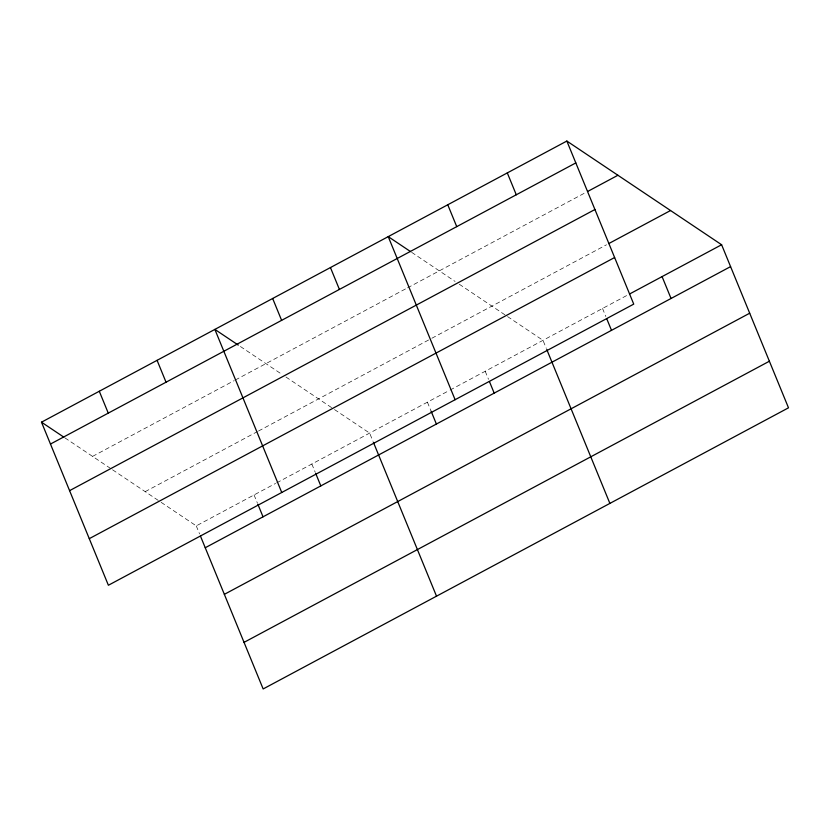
<?xml version="1.0" encoding="UTF-8"?>
<svg xmlns="http://www.w3.org/2000/svg" width="830" height="830" viewBox="0 0 830 830"><rect width="100%" height="100%" fill="white"/><g stroke="black" fill="none" stroke-linecap="round" stroke-linejoin="round"><path stroke-width="0.62" stroke-dasharray="4.15 3.11" d="M92.576 456.396L234.216 380.607M235.347 379.995L406.441 288.435M407.572 287.834L586.468 192.104M145.198 491.651L257.373 431.621M258.504 431.019L430.739 338.848M431.87 338.246L606.512 244.788M161.155 502.347L196.264 525.878L275.581 483.423M276.722 482.821L448.947 390.65M450.088 390.048L627.252 295.241M411.639 252.32L455.089 281.432M459.301 284.244L542.996 340.331L546.306 348.382M240.399 346.515L281.723 374.206M285.935 377.017L333.452 408.858M334.521 409.574L369.63 433.104L372.94 441.155M64.906 437.867L111.521 469.085M112.569 469.79L160.097 501.631M602.538 308.47L605.838 316.521M485.208 371.249L488.517 379.31M427.419 402.177L431.195 411.379M311.841 464.022L315.151 472.083M254.053 494.95L257.362 503.001M196.264 525.878L199.574 533.929"/><path stroke-width="1.25" d="M566.849 141.048L633.736 304.122L108.388 585.254L41.5 422.18L566.849 141.048L721.612 244.746L788.5 407.821L263.151 688.952L200.518 536.232M50.474 444.05L575.812 162.919M587.588 191.502L617.925 175.265M69.585 490.644L594.934 209.513M608.753 243.584L670.547 210.519M89.277 538.66L614.615 257.528M629.503 294.038L721.612 244.746M205.238 547.748L730.587 266.617M224.349 594.342L749.698 313.211M244.041 642.358L769.389 361.226M410.57 251.604L388.233 236.633L455.11 399.707M238.272 345.093L214.866 329.406L281.744 492.481M41.5 422.18L63.848 437.151M662.081 276.608L671.045 298.478M606.782 318.824L611.503 330.34M507.306 172.91L516.281 194.78M546.773 349.534L609.884 503.405M447.764 204.771L456.739 226.642M489.461 381.613L494.182 393.119M431.195 411.379L436.393 424.047M330.444 267.561L339.408 289.431M373.407 442.307L436.518 596.179M272.655 298.478L281.619 320.349M315.618 473.235L320.816 485.892M257.829 504.152L263.027 516.82M157.078 360.334L166.042 382.205M99.289 391.252L108.263 413.122"/></g></svg>
